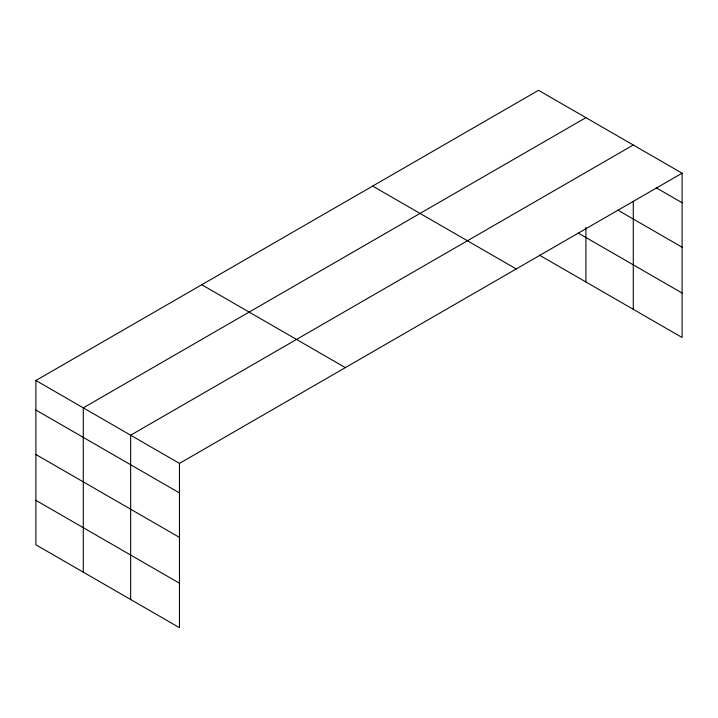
<?xml version="1.0" encoding="UTF-8"?>
<svg xmlns="http://www.w3.org/2000/svg" width="718" height="718" viewBox="0 0 718 718"><rect width="100%" height="100%" fill="white"/><g stroke="black" fill="none" stroke-linecap="round" stroke-linejoin="round"><path stroke-width="1.08" d="M633.285 201.237L633.285 309.323M539.496 255.177L682.1 337.505L682.1 173.191L538.527 90.306L35.9 380.495L35.9 544.809L179.473 627.694L179.473 463.388L35.9 380.495M585.906 117.662L83.279 407.851L83.279 572.156M633.285 145.009L130.658 435.198L130.658 599.512M179.473 463.388L682.1 173.191M656.261 187.811L682.1 202.736M617.812 210.096L682.1 247.207M578.169 233.027L682.1 293.034M372.66 186.07L516.233 268.954M201.767 284.732L345.34 367.625M35.9 410.032L179.473 492.925M35.9 454.512L179.473 537.396M35.9 500.329L179.473 583.222M585.906 227.435L585.906 281.968"/></g></svg>
